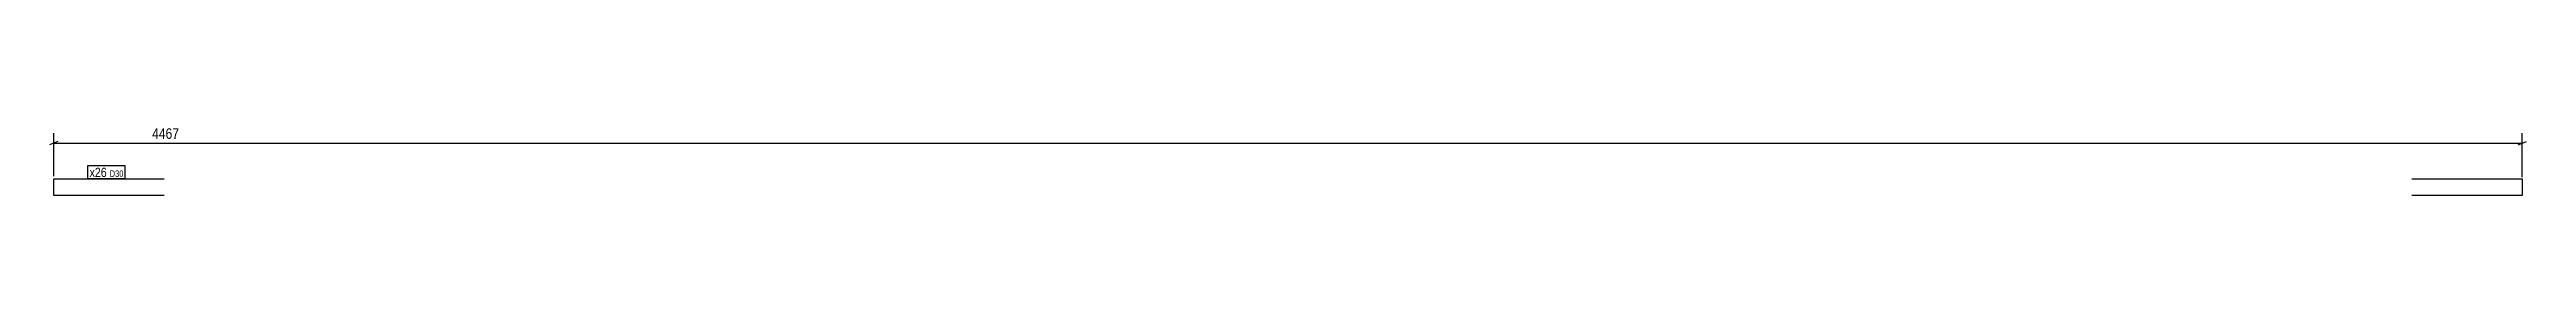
# Model space of a CAD drawing. Header units: millimetres. Extents: x 15 to 4497, y 15 to 142.
import ezdxf

# ---------------------------------------------------------------- set-up
doc = ezdxf.new("R2010")
doc.units = ezdxf.units.MM
for name, color, linetype in [('MÅLSÆTNING', 7, 'Continuous'), ('STÅL', 7, 'Continuous'), ('TEKST', 7, 'Continuous')]:
    doc.layers.add(name, color=color, linetype=linetype)
doc.styles.add('Arial Narrow', font='ARIALN.TTF', dxfattribs={"height": 0.2})

msp = doc.modelspace()

# ---------------------------------------------------------------- linework, layer by layer
at = {"layer": 'MÅLSÆTNING', "color": 7, "linetype": 'Continuous'}
for p, q in [((30, 113), (15, 107)), ((22.5, 50), (22.5, 127.7)), ((22.5, 110), (4489.3, 110)), ((4481.8, 107), (4496.8, 113)), ((4489.3, 48), (4489.3, 127.7))]:
    msp.add_line(p, q, dxfattribs=at)
at = {"layer": 'STÅL', "color": 2, "linetype": 'Continuous'}
for p, q in [((22.5, 45), (222.5, 45)), ((22.5, 15), (22.5, 45)), ((4289.3, 45), (4489.3, 45)), ((4489.3, 45), (4489.3, 43)), ((222.5, 15), (22.5, 15)), ((4489.3, 15), (4289.3, 15)), ((4489.3, 43), (4489.3, 15))]:
    msp.add_line(p, q, dxfattribs=at)

# ---------------------------------------------------------------- next in the draw order: wipeouts: each hides what was drawn before it
at = {"color": 0}
for points, layer in [([(4315.2, 113.7), (4315.2, 141.7), (196.6, 141.7), (196.6, 113.7)], 'MÅLSÆTNING'), ([(118.4, 48.5), (118.4, 66), (87.5, 66), (87.5, 48.5)], 'TEKST')]:
    msp.add_wipeout(points, dxfattribs=at).dxf.layer = layer

# ---------------------------------------------------------------- next in the draw order: texts
at = {"layer": 'MÅLSÆTNING', "color": 3, "style": 'Arial Narrow'}
msp.add_text('4467', height=19.09, dxfattribs=at).set_placement((200.6, 117.7))

# ---------------------------------------------------------------- next in the draw order: wipeouts: each hides what was drawn before it
at = {"color": 0}
msp.add_wipeout([(118.4, 48.5), (118.4, 66), (87.5, 66), (87.5, 48.5)], dxfattribs=at).dxf.layer = 'TEKST'

# ---------------------------------------------------------------- next in the draw order: linework, layer by layer
at = {"layer": 'TEKST', "color": 7, "linetype": 'Continuous'}
msp.add_line((84.5, 45.5), (84.5, 69), dxfattribs=at)

# ---------------------------------------------------------------- next in the draw order: wipeouts: each hides what was drawn before it
at = {"color": 0}
msp.add_wipeout([(148.8, 48.5), (148.8, 61), (123.7, 61), (123.7, 48.5)], dxfattribs=at).dxf.layer = 'TEKST'

# ---------------------------------------------------------------- next in the draw order: wipeouts: each hides what was drawn before it
msp.add_wipeout([(148.8, 48.5), (148.8, 61), (123.7, 61), (123.7, 48.5)], dxfattribs=at).dxf.layer = 'TEKST'

# ---------------------------------------------------------------- next in the draw order: linework, layer by layer
at = {"layer": 'TEKST', "color": 7, "linetype": 'Continuous'}
for p, q in [((84.5, 69), (151.8, 69)), ((84.5, 45.5), (151.8, 45.5)), ((151.8, 45.5), (151.8, 69))]:
    msp.add_line(p, q, dxfattribs=at)

# ---------------------------------------------------------------- next in the draw order: texts
at = {"layer": 'TEKST', "color": 3, "style": 'Arial Narrow'}
for s, height, p in [('x26', 16.7, (87.5, 48.5)), ('D30', 11.93, (123.7, 48.5))]:
    msp.add_text(s, height=height, dxfattribs=at).set_placement(p)

doc.saveas('drawing.dxf')
